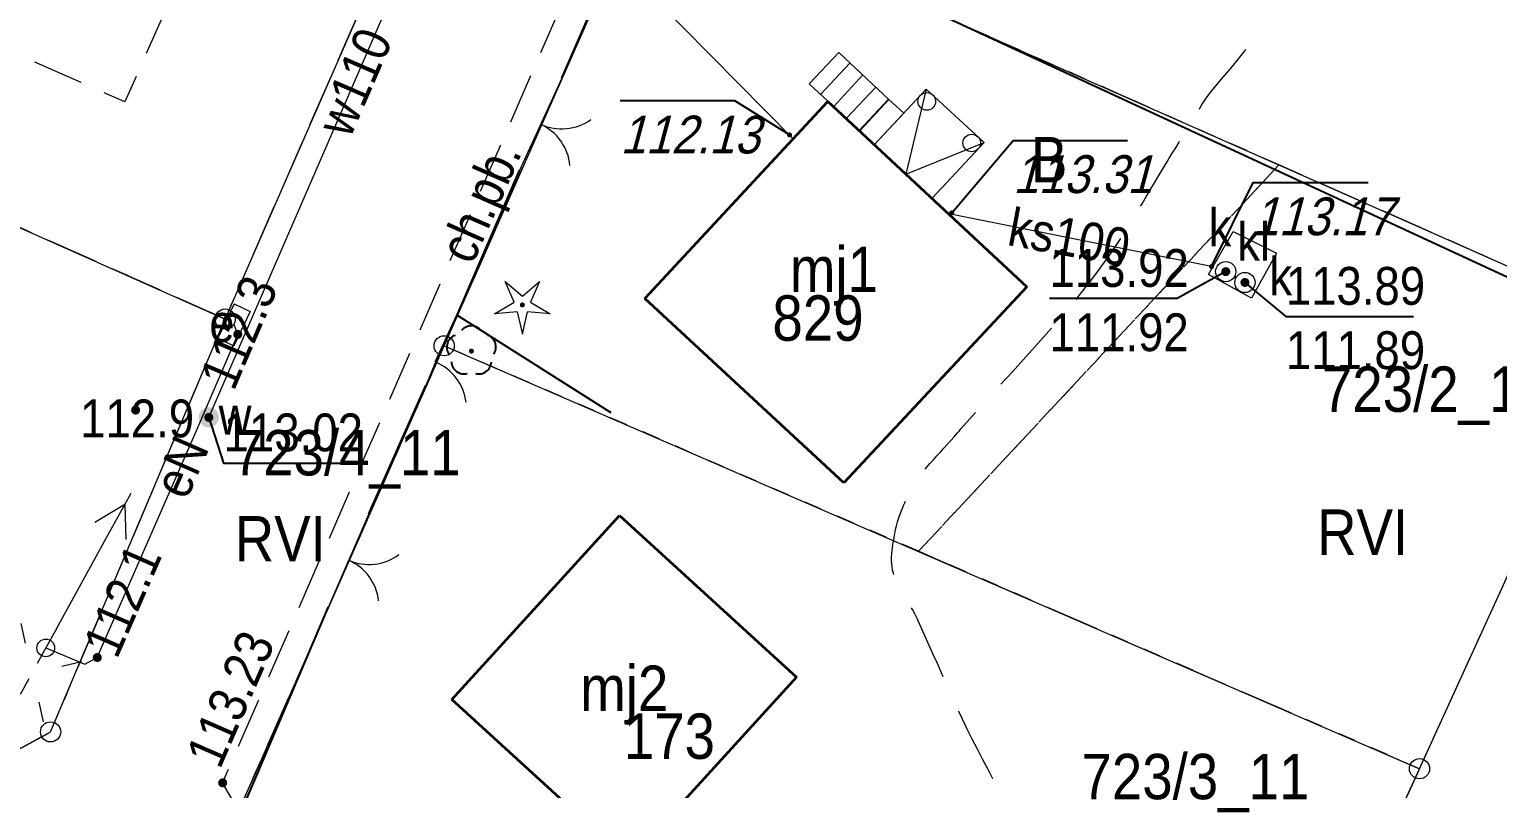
# Model space of a CAD drawing. Extents: x 6512885 to 6513481, y 5959590 to 5960000.
# Drawn here: x 6513087 to 6513145.2, y 5959660.7 to 5959690.8 of the extents above; entities that cross this region are included whole.
import ezdxf
from ezdxf.enums import TextEntityAlignment as Align

# ---------------------------------------------------------------- set-up
doc = ezdxf.new("R2010")
doc.units = 0
doc.header["$MEASUREMENT"] = 0
for name, pattern in [('2.0_1.0', [3, 2, -1]), ('217-1000', [2.8, 2.1, -0.7]), ('218-1000', [1.4, 0.7, -0.7]), ('219-1000', [0]), ('3.0_1.5', [4.5, 3, -1.5]), ('ktok02-1000', [0]), ('ktok04-1000', [0]), ('sm05_1000', [1.4, 0.7, -0.7])]:
    doc.linetypes.add(name, pattern=pattern)
doc.layers.get('0').update_dxf_attribs({"color": 2, "linetype": 'CONTINUOUS', "lineweight": 5})
for name, color, linetype in [('202-Punkt graniczny stabilizowany trwale', 7, 'CONTINUOUS'), ('210-Oznaczenie użytku', 7, 'CONTINUOUS'), ('211-Nr działki', 7, 'CONTINUOUS'), ('217-Granica konturu klasyfikcyjnego', 7, 'CONTINUOUS'), ('218-Granica użytku', 7, 'CONTINUOUS'), ('219-Linia granicy', 7, 'CONTINUOUS'), ('311-podpora związana z budynkiem (punkt)', 7, 'CONTINUOUS'), ('312-Budynek (powierzchnia)', 7, 'CONTINUOUS'), ('312-Numer ewidencyjny budynku', 7, 'CONTINUOUS'), ('312-Numer ewidencyjny budynku-Atr124', 7, 'CONTINUOUS'), ('320-część budynku wyodrębniona ze względu na liczbę kondygnacji naziemnych (powierzchnia)', 7, 'CONTINUOUS'), ('352-schody (powierzchnia)', 7, 'CONTINUOUS'), ('621-Punkt rzędnej przewodu-SWPOD', 7, 'CONTINUOUS'), ('621-Punkt rzędnej przewodu-SWPOD-Atr2', 7, 'CONTINUOUS'), ('621-Punkt rzędnej przewodu-SWPOD-Atr3', 7, 'CONTINUOUS'), ('622-Punkt rzędnej przewodu-SKPOD', 7, 'CONTINUOUS'), ('622-Punkt rzędnej przewodu-SKPOD-Atr2', 7, 'CONTINUOUS'), ('622-Punkt rzędnej przewodu-SKPOD-Atr3', 7, 'CONTINUOUS'), ('685-Osadnik kanal. lokalnej szambo - obrys-SK', 7, 'CONTINUOUS'), ('685-Osadnik kanal. lokalnej szambo - obrys-SK-Atr17', 7, 'CONTINUOUS'), ('812-Warstwica pomocnicza linia', 7, 'CONTINUOUS'), ('brama (linia)', 7, 'CONTINUOUS'), ('brama (linia) - symbol', 7, 'CONTINUOUS'), ('budynek projektowany (powierzchnia)', 7, 'CONTINUOUS'), ('chodnik (powierzchnia)', 7, 'CONTINUOUS'), ('chodnik (powierzchnia)-Atr17', 7, 'CONTINUOUS'), ('drzewo iglaste (punkt)', 7, 'CONTINUOUS'), ('drzewo liściaste (punkt)', 7, 'CONTINUOUS'), ('furtka (linia)', 7, 'CONTINUOUS'), ('furtka (linia) - symbol', 7, 'CONTINUOUS'), ('latarnia na słupie lub maszcie (punkt)', 7, 'CONTINUOUS'), ('ogrodzenie trwałe (linia)', 7, 'CONTINUOUS'), ('przewód elektroenergetyczny (linia)', 7, 'CONTINUOUS'), ('przewód elektroenergetyczny (linia)-Atr1', 7, 'CONTINUOUS'), ('przewód elektroenergetyczny niskiego napięcia (linia) - symbol', 7, 'CONTINUOUS'), ('przewód kanalizacyjny (linia)', 7, 'CONTINUOUS'), ('przewód kanalizacyjny (linia)-Atr1', 7, 'CONTINUOUS'), ('przewód wodociągowy (linia)', 7, 'CONTINUOUS'), ('przewód wodociągowy (linia)-Atr1', 7, 'CONTINUOUS'), ('punkt o określonej wysokości (sieć elektroenergetyczna)', 7, 'CONTINUOUS'), ('punkt o określonej wysokości (sieć elektroenergetyczna)-Atr2', 7, 'CONTINUOUS'), ('punkt o określonej wysokości (sieć kanalizacyjna)', 7, 'CONTINUOUS'), ('punkt o określonej wysokości (sieć kanalizacyjna)-Atr2', 7, 'CONTINUOUS'), ('punkt o określonej wysokości (sieć kanalizacyjna)-Atr3', 7, 'CONTINUOUS'), ('punkt o określonej wysokości (sieć wodociągowa)', 7, 'CONTINUOUS'), ('punkt o określonej wysokości (sieć wodociągowa)-Atr2', 7, 'CONTINUOUS'), ('punkt wysokościowy naturalny', 7, 'CONTINUOUS'), ('punkt wysokościowy naturalny-Atr2', 7, 'CONTINUOUS'), ('punkt wysokościowy sztuczny', 7, 'CONTINUOUS'), ('punkt wysokościowy sztuczny-Atr2', 7, 'CONTINUOUS'), ('szafa elektroenergetyczna (punkt)', 7, 'CONTINUOUS'), ('szafa elektroenergetyczna (punkt)-Atr17', 7, 'CONTINUOUS'), ('słup łączony (linia)', 7, 'CONTINUOUS'), ('słup łączony (linia) - symbol', 7, 'CONTINUOUS'), ('właz okrągły - siec kanalizacyjna (punkt)', 7, 'CONTINUOUS'), ('właz okrągły - siec kanalizacyjna (punkt)-Atr17', 7, 'CONTINUOUS'), ('zasuwa - siec wodociągowa (punkt)', 7, 'CONTINUOUS'), ('zasuwa - siec wodociągowa (punkt)-Atr17', 7, 'CONTINUOUS')]:
    doc.layers.add(name, color=color, linetype=linetype)
doc.styles.get("Standard").update_dxf_attribs({"font": 'txt', "width": 0.75})
doc.linetypes.add('902-1000', pattern='A,5,0,[1,ksztalty.shx,S=1,R=0,X=0,Y=0],5', length=10)

# ---------------------------------------------------------------- blocks, each defined once
blk = doc.blocks.new('SM011')
at = {"color": 0, "linetype": 'Continuous', "lineweight": 13}
for p, q in [((-0.848, 0.848), (-1.414, 1.414)), ((0.849, 0.848), (1.414, 1.414)), ((-0.848, -0.849), (-1.414, -1.414)), ((0.849, -0.849), (1.414, -1.414))]:
    blk.add_line(p, q, dxfattribs=at)
blk = doc.blocks.new('PW01')
at = {"linetype": 'Continuous', "lineweight": 13}
h = blk.add_hatch(color=0, dxfattribs=at)
edge = h.paths.add_edge_path()
edge.add_arc((0, 0), 0.18, 0, 360)
blk = doc.blocks.new('US25')
at = {"linetype": 'Continuous', "lineweight": 13}
h = blk.add_hatch(color=0, dxfattribs=at)
edge = h.paths.add_edge_path()
edge.add_arc((0, 0), 0.4, 0, 360)
blk = doc.blocks.new('PW02')
at = {"linetype": 'Continuous', "lineweight": 13}
h = blk.add_hatch(color=0, dxfattribs=at)
edge = h.paths.add_edge_path()
edge.add_arc((0, 0), 0.18, 0, 360)
blk = doc.blocks.new('US18')
at = {"color": 0, "linetype": 'Continuous', "lineweight": 13}
for p, q in [((-0.75, -0.35), (-0.75, 0.35)), ((-0.75, 0.35), (0.75, 0.35)), ((0.75, -0.35), (0.75, 0.35)), ((-0.75, -0.35), (0.75, -0.35))]:
    blk.add_line(p, q, dxfattribs=at)
blk = doc.blocks.new('OP021')
at = {"linetype": 'Continuous', "lineweight": 13}
h = blk.add_hatch(color=0, dxfattribs=at)
edge = h.paths.add_edge_path()
edge.add_arc((0, 0), 0.1, 0, 360)
at = {"color": 0, "linetype": 'Continuous', "lineweight": -3}
for centre, start, end in [((-0.476, 0.154), 110.388, 213.756), ((0, 0.5), 38.316, 141.684), ((0.476, 0.154), 326.244, 69.612), ((-0.294, -0.404), 182.272, 285.64), ((0.294, -0.404), 254.36, 357.728), ((0.294, -0.404), 254.36, 357.728)]:
    blk.add_arc(centre, 0.5, start, end, dxfattribs=at)
blk = doc.blocks.new('OP011')
at = {"linetype": 'Continuous', "lineweight": 13}
h = blk.add_hatch(color=0, dxfattribs=at)
edge = h.paths.add_edge_path()
edge.add_arc((0, 0), 0.1, 0, 360)
at = {"color": 0, "linetype": 'Continuous', "lineweight": 13}
for p, q in [((-0.324, 0.105), (-0.679, 0.935)), ((-0.679, 0.935), (0, 0.341)), ((0, 0.341), (0.679, 0.935)), ((0.679, 0.935), (0.324, 0.105)), ((-1.099, -0.357), (-0.324, 0.105)), ((0.324, 0.105), (1.099, -0.357)), ((-0.2, -0.275), (-1.099, -0.357)), ((-0.2, -0.275), (0, -1.155)), ((0, -1.155), (0.2, -0.275)), ((1.099, -0.357), (0.2, -0.275))]:
    blk.add_line(p, q, dxfattribs=at)
blk = doc.blocks.new('621')
at = {"linetype": 'Continuous', "lineweight": 0}
h = blk.add_hatch(color=0, dxfattribs=at)
edge = h.paths.add_edge_path()
edge.add_arc((0, 0), 0.1, 0, 360)
blk = doc.blocks.new('311')
at = {"color": 0, "linetype": 'Continuous', "lineweight": 0}
blk.add_circle((0, 0), 0.35, dxfattribs=at)
blk = doc.blocks.new('US22')
at = {"color": 0, "linetype": 'Continuous', "lineweight": 0}
blk.add_circle((0, 0), 0.4, dxfattribs=at)
blk = doc.blocks.new('PE04')
at = {"color": 0, "linetype": 'Continuous', "lineweight": 13}
for p, q in [((6.5, 0), (5.288, 0.7)), ((0.9, 0), (0, 0)), ((0.9, 0), (2.3, 0)), ((2.3, 0), (3.7, 0)), ((3.7, 0), (5.1, 0)), ((5.1, 0), (6.5, 0)), ((6.5, 0), (5.288, -0.7)), ((6.5, 0), (7, 0))]:
    blk.add_line(p, q, dxfattribs=at)
blk = doc.blocks.new('OK02')
at = {"color": 0, "linetype": 'Continuous', "lineweight": 0}
for centre, start, end in [((-2, 0), 0, 60), ((2, 0), 120, 180)]:
    blk.add_arc(centre, 2, start, end, dxfattribs=at)
blk = doc.blocks.new('OK04')
at = {"color": 0, "linetype": 'Continuous', "lineweight": 0}
blk.add_arc((2, 0), 2, 120, 180, dxfattribs=at)
blk = doc.blocks.new('SM05')
at = {"color": 0, "linetype": 'Continuous', "lineweight": 13}
blk.add_circle((0, 0), 0.35, dxfattribs=at)
blk = doc.blocks.new('202')
at = {"color": 0, "linetype": 'Continuous', "lineweight": 0}
blk.add_circle((0, 0), 0.4, dxfattribs=at)

msp = doc.modelspace()

# ---------------------------------------------------------------- linework, layer by layer
at = {"layer": '217-Granica konturu klasyfikcyjnego', "color": 3, "linetype": '217-1000', "lineweight": 13, "flags": 128}
for points in [[(6513094.79, 5959679.36), (6513103.8, 5959699.99)], [(6513103.47, 5959678.3), (6513111.53, 5959696.56)], [(6513111.53, 5959696.56), (6513136.56, 5959685.47)], [(6513094.79, 5959679.36), (6513063, 5959693.52)], [(6513136.56, 5959685.47), (6513122.27, 5959670.15)], [(6513150.28, 5959679.39), (6513136.56, 5959685.47)], [(6513087.87, 5959662.99), (6513094.79, 5959679.36)], [(6513142.13, 5959661.53), (6513150.28, 5959679.39)], [(6513095.34, 5959659.89), (6513103.47, 5959678.3)], [(6513122.27, 5959670.15), (6513142.13, 5959661.53)], [(6513083.5, 5959660.62), (6513087.87, 5959662.99)], [(6513142.13, 5959661.53), (6513133.96, 5959643.64)]]:
    msp.add_lwpolyline(points, dxfattribs=at)
at = {"layer": '218-Granica użytku', "color": 3, "linetype": '218-1000', "lineweight": 13, "flags": 128}
for points in [[(6513094.79, 5959679.36), (6513103.8, 5959699.99)], [(6513103.47, 5959678.3), (6513111.53, 5959696.56)], [(6513136.56, 5959685.47), (6513111.53, 5959696.56)], [(6513094.79, 5959679.36), (6513063, 5959693.52)], [(6513122.27, 5959670.15), (6513136.56, 5959685.47)], [(6513150.28, 5959679.39), (6513136.56, 5959685.47)], [(6513087.87, 5959662.99), (6513094.79, 5959679.36)], [(6513142.13, 5959661.53), (6513150.28, 5959679.39)], [(6513095.34, 5959659.89), (6513103.47, 5959678.3)], [(6513122.27, 5959670.15), (6513103.47, 5959678.3)], [(6513142.13, 5959661.53), (6513122.27, 5959670.15)], [(6513083.5, 5959660.62), (6513087.87, 5959662.99)], [(6513133.96, 5959643.64), (6513142.13, 5959661.53)]]:
    msp.add_lwpolyline(points, dxfattribs=at)
at = {"layer": '219-Linia granicy', "color": 7, "linetype": '219-1000', "lineweight": 13, "flags": 128}
for points in [[(6513094.79, 5959679.36), (6513103.8, 5959699.99)], [(6513103.47, 5959678.3), (6513111.53, 5959696.56)], [(6513111.53, 5959696.56), (6513150.28, 5959679.39)], [(6513063, 5959693.52), (6513094.79, 5959679.36)], [(6513087.87, 5959662.99), (6513094.79, 5959679.36)], [(6513142.13, 5959661.53), (6513150.28, 5959679.39)], [(6513095.34, 5959659.89), (6513103.47, 5959678.3)], [(6513103.47, 5959678.3), (6513142.13, 5959661.53)], [(6513083.5, 5959660.62), (6513087.87, 5959662.99)], [(6513133.96, 5959643.64), (6513142.13, 5959661.53)]]:
    msp.add_lwpolyline(points, dxfattribs=at)
at = {"layer": '312-Budynek (powierzchnia)', "color": 7, "linetype": 'Continuous', "lineweight": 35, "flags": 128}
for points in [[(6513111.43, 5959680.18), (6513118.68, 5959687.99)], [(6513118.68, 5959687.99), (6513126.57, 5959680.64)], [(6513126.57, 5959680.64), (6513119.31, 5959672.86)], [(6513119.31, 5959672.86), (6513111.43, 5959680.18)], [(6513103.77, 5959664.28), (6513110.42, 5959671.57)], [(6513110.42, 5959671.57), (6513117.44, 5959665.16)], [(6513117.44, 5959665.16), (6513110.79, 5959657.87)], [(6513110.79, 5959657.87), (6513103.77, 5959664.28)]]:
    msp.add_lwpolyline(points, dxfattribs=at)
at = {"layer": '320-część budynku wyodrębniona ze względu na liczbę kondygnacji naziemnych (powierzchnia)', "color": 7, "linetype": 'Continuous', "lineweight": 18, "flags": 128}
msp.add_lwpolyline([(6513120.52, 5959686.27), (6513122.58, 5959688.48), (6513124.87, 5959686.36), (6513122.81, 5959684.15)], close=True, dxfattribs=at)
msp.add_lwpolyline([(6513122.58, 5959688.48), (6513121.77, 5959685.11), (6513124.87, 5959686.36)], dxfattribs=at)
at = {"layer": '352-schody (powierzchnia)', "color": 7, "linetype": 'Continuous', "lineweight": 18}
for p, q in [((6513117.94, 5959688.68), (6513119.11, 5959689.93)), ((6513118.39, 5959688.26), (6513119.55, 5959689.51)), ((6513119.11, 5959689.93), (6513121.1, 5959688.07)), ((6513118.9, 5959687.78), (6513120.07, 5959689.04)), ((6513119.94, 5959686.82), (6513117.94, 5959688.68)), ((6513119.41, 5959687.31), (6513120.58, 5959688.56)), ((6513119.92, 5959686.83), (6513121.08, 5959688.08)), ((6513121.1, 5959688.07), (6513119.94, 5959686.82)), ((6513119.94, 5959686.82), (6513121.1, 5959688.07)), ((6513121.1, 5959688.07), (6513121.69, 5959687.52)), ((6513121.69, 5959687.52), (6513120.52, 5959686.27)), ((6513120.52, 5959686.27), (6513119.94, 5959686.82))]:
    msp.add_line(p, q, dxfattribs=at)
at = {"layer": '621-Punkt rzędnej przewodu-SWPOD-Atr2', "color": 5, "flags": 128}
msp.add_lwpolyline([(6513117.16, 5959686.66), (6513114.99, 5959688.01), (6513110.452, 5959688.01)], dxfattribs=at)
at = {"layer": '622-Punkt rzędnej przewodu-SKPOD-Atr2', "color": 32, "flags": 128}
for points in [[(6513123.59, 5959683.57), (6513126.02, 5959686.44), (6513130.558, 5959686.44)], [(6513133.89, 5959681.44), (6513135.54, 5959684.77), (6513140.089, 5959684.77)]]:
    msp.add_lwpolyline(points, dxfattribs=at)
at = {"layer": '685-Osadnik kanal. lokalnej szambo - obrys-SK', "color": 7, "linetype": 'Continuous', "lineweight": 13, "flags": 128}
msp.add_lwpolyline([(6513134.75, 5959682.83), (6513136.46, 5959681.97), (6513135.47, 5959680.19), (6513133.77, 5959681.12)], close=True, dxfattribs=at)
at = {"layer": '812-Warstwica pomocnicza linia', "color": 32, "linetype": '3.0_1.5', "lineweight": 13, "flags": 128}
msp.add_lwpolyline([(6513136.47, 5959642.15), (6513136.21, 5959642.406), (6513135.951, 5959642.663), (6513135.692, 5959642.92), (6513135.433, 5959643.177), (6513135.174, 5959643.434), (6513134.915, 5959643.691), (6513134.656, 5959643.948), (6513134.398, 5959644.206), (6513134.139, 5959644.463), (6513133.88, 5959644.72), (6513133.619, 5959644.976), (6513133.262, 5959645.317), (6513132.902, 5959645.657), (6513132.543, 5959645.998), (6513132.19, 5959646.344), (6513131.845, 5959646.697), (6513131.512, 5959647.061), (6513131.196, 5959647.437), (6513130.899, 5959647.829), (6513130.626, 5959648.24), (6513130.56, 5959648.35), (6513130.385, 5959648.672), (6513130.328, 5959648.785), (6513130.274, 5959648.9), (6513130.22, 5959649.015), (6513130.167, 5959649.13), (6513130.114, 5959649.245), (6513130.061, 5959649.36), (6513130.007, 5959649.475), (6513130, 5959649.49), (6513129.952, 5959649.59), (6513129.89, 5959649.722), (6513129.828, 5959649.854), (6513129.767, 5959649.986), (6513129.705, 5959650.119), (6513129.644, 5959650.251), (6513129.582, 5959650.383), (6513129.52, 5959650.515), (6513129.458, 5959650.647), (6513129.395, 5959650.778), (6513129.38, 5959650.81), (6513129.329, 5959650.908), (6513129.266, 5959651.013), (6513129.198, 5959651.115), (6513129.127, 5959651.215), (6513129.054, 5959651.314), (6513128.982, 5959651.414), (6513128.911, 5959651.514), (6513128.843, 5959651.616), (6513128.781, 5959651.721), (6513128.725, 5959651.83), (6513128.72, 5959651.84), (6513128.675, 5959651.941), (6513128.574, 5959652.187), (6513128.483, 5959652.437), (6513128.398, 5959652.689), (6513128.317, 5959652.943), (6513128.239, 5959653.198), (6513128.16, 5959653.453), (6513128.079, 5959653.707), (6513127.993, 5959653.958), (6513127.899, 5959654.207), (6513127.84, 5959654.35), (6513127.796, 5959654.452), (6513127.695, 5959654.68), (6513127.592, 5959654.908), (6513127.488, 5959655.135), (6513127.382, 5959655.362), (6513127.276, 5959655.589), (6513127.171, 5959655.816), (6513127.066, 5959656.043), (6513126.964, 5959656.272), (6513126.864, 5959656.501), (6513126.81, 5959656.63), (6513126.768, 5959656.733), (6513126.691, 5959656.922), (6513126.617, 5959657.113), (6513126.544, 5959657.304), (6513126.473, 5959657.496), (6513126.404, 5959657.688), (6513126.336, 5959657.881), (6513126.27, 5959658.074), (6513126.204, 5959658.267), (6513126.139, 5959658.461), (6513126.11, 5959658.55), (6513126.079, 5959658.656), (6513126.049, 5959658.783), (6513126.025, 5959658.911), (6513126.005, 5959659.041), (6513125.986, 5959659.171), (6513125.967, 5959659.3), (6513125.944, 5959659.429), (6513125.917, 5959659.556), (6513125.882, 5959659.68), (6513125.837, 5959659.802), (6513125.83, 5959659.82), (6513125.786, 5959659.922), (6513125.603, 5959660.327), (6513125.412, 5959660.727), (6513125.215, 5959661.125), (6513125.014, 5959661.521), (6513124.81, 5959661.915), (6513124.606, 5959662.309), (6513124.403, 5959662.704), (6513124.204, 5959663.1), (6513124.011, 5959663.499), (6513123.87, 5959663.8), (6513123.824, 5959663.901), (6513123.661, 5959664.259), (6513123.5, 5959664.618), (6513123.339, 5959664.977), (6513123.179, 5959665.336), (6513123.019, 5959665.696), (6513122.859, 5959666.056), (6513122.699, 5959666.415), (6513122.538, 5959666.774), (6513122.377, 5959667.133), (6513122.26, 5959667.39), (6513122.213, 5959667.49), (6513122.123, 5959667.67), (6513122.029, 5959667.848), (6513121.932, 5959668.024), (6513121.832, 5959668.199), (6513121.732, 5959668.375), (6513121.634, 5959668.551), (6513121.537, 5959668.729), (6513121.445, 5959668.91), (6513121.357, 5959669.095), (6513121.32, 5959669.18), (6513121.28, 5959669.285), (6513121.246, 5959669.407), (6513121.223, 5959669.532), (6513121.209, 5959669.659), (6513121.203, 5959669.787), (6513121.205, 5959669.916), (6513121.212, 5959670.045), (6513121.224, 5959670.173), (6513121.24, 5959670.3), (6513121.258, 5959670.425), (6513121.26, 5959670.44), (6513121.277, 5959670.549), (6513121.304, 5959670.704), (6513121.333, 5959670.859), (6513121.366, 5959671.013), (6513121.403, 5959671.167), (6513121.444, 5959671.32), (6513121.49, 5959671.472), (6513121.541, 5959671.624), (6513121.597, 5959671.775), (6513121.66, 5959671.925), (6513121.68, 5959671.97), (6513121.728, 5959672.074), (6513121.799, 5959672.226), (6513121.873, 5959672.376), (6513121.949, 5959672.524), (6513122.027, 5959672.669), (6513122.11, 5959672.811), (6513122.196, 5959672.95), (6513122.287, 5959673.086), (6513122.383, 5959673.219), (6513122.485, 5959673.348), (6513122.52, 5959673.39), (6513122.592, 5959673.475), (6513122.727, 5959673.629), (6513122.863, 5959673.783), (6513123, 5959673.935), (6513123.137, 5959674.087), (6513123.274, 5959674.239), (6513123.411, 5959674.39), (6513123.548, 5959674.542), (6513123.684, 5959674.695), (6513123.819, 5959674.849), (6513123.88, 5959674.92), (6513123.952, 5959675.004), (6513124.619, 5959675.762), (6513125.296, 5959676.511), (6513125.979, 5959677.258), (6513126.661, 5959678.005), (6513127.336, 5959678.757), (6513127.999, 5959679.518), (6513128.643, 5959680.294), (6513129.264, 5959681.087), (6513129.854, 5959681.902), (6513130.35, 5959682.65), (6513130.409, 5959682.744), (6513130.593, 5959683.039), (6513130.774, 5959683.334), (6513130.953, 5959683.631), (6513131.131, 5959683.929), (6513131.308, 5959684.227), (6513131.485, 5959684.525), (6513131.662, 5959684.823), (6513131.84, 5959685.121), (6513132.018, 5959685.418), (6513132.14, 5959685.62), (6513132.198, 5959685.715), (6513132.331, 5959685.935), (6513132.465, 5959686.155), (6513132.599, 5959686.375), (6513132.733, 5959686.595), (6513132.867, 5959686.815), (6513133.001, 5959687.035), (6513133.135, 5959687.255), (6513133.269, 5959687.475), (6513133.404, 5959687.695), (6513133.48, 5959687.82), (6513133.539, 5959687.914), (6513133.784, 5959688.266), (6513134.053, 5959688.607), (6513134.335, 5959688.941), (6513134.621, 5959689.272), (6513134.902, 5959689.605), (6513135.168, 5959689.945), (6513135.409, 5959690.296), (6513135.617, 5959690.662), (6513135.782, 5959691.048), (6513135.87, 5959691.35), (6513135.894, 5959691.459), (6513135.922, 5959691.595), (6513135.947, 5959691.732), (6513135.969, 5959691.869), (6513135.99, 5959692.006), (6513136.009, 5959692.143), (6513136.028, 5959692.28), (6513136.047, 5959692.418), (6513136.066, 5959692.555), (6513136.086, 5959692.692), (6513136.09, 5959692.72)], dxfattribs=at)
at = {"layer": 'brama (linia)', "color": 7, "linetype": 'ktok02-1000', "lineweight": 18, "flags": 128}
for points in [[(6513108.13, 5959688.91), (6513106.46, 5959685.25)], [(6513100.49, 5959671.64), (6513098.88, 5959667.95)]]:
    msp.add_lwpolyline(points, dxfattribs=at)
at = {"layer": 'budynek projektowany (powierzchnia)', "color": 1, "linetype": '2.0_1.0', "lineweight": 18, "flags": 128}
msp.add_lwpolyline([(6513084.78, 5959690.65), (6513089.75, 5959701.85), (6513095.78, 5959699.17), (6513090.81, 5959687.97)], close=True, dxfattribs=at)
at = {"layer": 'chodnik (powierzchnia)', "color": 7, "linetype": '2.0_1.0', "lineweight": 18, "flags": 128}
msp.add_lwpolyline([(6513095.4, 5959659.75), (6513094.69, 5959660.97), (6513110.51, 5959697.28), (6513120.8, 5959708.3), (6513121.98, 5959707.8), (6513111.64, 5959696.64), (6513110.99, 5959695.61), (6513110.64, 5959694.7), (6513108.13, 5959688.91), (6513106.46, 5959685.25), (6513103.98, 5959679.51), (6513103.13, 5959677.65), (6513102.74, 5959676.72), (6513100.49, 5959671.64), (6513098.88, 5959667.95)], close=True, dxfattribs=at)
at = {"layer": 'furtka (linia)', "color": 7, "linetype": 'ktok04-1000', "lineweight": 18, "flags": 128}
msp.add_lwpolyline([(6513103.13, 5959677.65), (6513102.74, 5959676.72)], dxfattribs=at)
at = {"layer": 'ogrodzenie trwałe (linia)', "color": 7, "linetype": '902-1000', "lineweight": 25, "flags": 128}
msp.add_lwpolyline([(6513163.05, 5959690.33), (6513151.49, 5959678.3), (6513123.11, 5959691.44), (6513111.64, 5959696.64), (6513121.98, 5959707.8), (6513131.7, 5959718.41), (6513161.15, 5959691.4)], close=True, dxfattribs=at)
for points in [[(6513108.13, 5959688.91), (6513110.64, 5959694.7)], [(6513103.98, 5959679.51), (6513106.46, 5959685.25)], [(6513103.13, 5959677.65), (6513103.98, 5959679.51), (6513110.07, 5959675.65)], [(6513100.49, 5959671.64), (6513102.74, 5959676.72)], [(6513106.21, 5959652.9), (6513097.71, 5959655.8), (6513095.4, 5959659.75), (6513098.88, 5959667.95)]]:
    msp.add_lwpolyline(points, dxfattribs=at)
at = {"layer": 'przewód elektroenergetyczny (linia)', "color": 1, "linetype": 'Continuous', "lineweight": 18, "flags": 128}
msp.add_lwpolyline([(6513087.68, 5959666.32), (6513089.23, 5959665.67), (6513089.72, 5959665.94), (6513093.63, 5959674.87), (6513095.29, 5959678.75), (6513095.14, 5959679.13)], dxfattribs=at)
at = {"layer": 'przewód kanalizacyjny (linia)', "color": 34, "linetype": 'Continuous', "lineweight": 18, "flags": 128}
msp.add_lwpolyline([(6513133.89, 5959681.44), (6513123.47, 5959683.53)], dxfattribs=at)
at = {"layer": 'przewód wodociągowy (linia)', "color": 5, "linetype": 'Continuous', "lineweight": 18, "flags": 128}
for points in [[(6513094.14, 5959675.46), (6513104.38, 5959699.08), (6513107.44, 5959702.29), (6513113.36, 5959705.23)], [(6513117.31, 5959686.51), (6513106.34, 5959697.62), (6513104.38, 5959699.08)]]:
    msp.add_lwpolyline(points, dxfattribs=at)
at = {"layer": 'punkt o określonej wysokości (sieć kanalizacyjna)-Atr2', "color": 7, "flags": 128}
for points in [[(6513134.45, 5959681.24), (6513132.52, 5959680.17), (6513127.461, 5959680.17)], [(6513135.21, 5959680.81), (6513136.83, 5959679.46), (6513141.889, 5959679.46)]]:
    msp.add_lwpolyline(points, dxfattribs=at)
at = {"layer": 'punkt o określonej wysokości (sieć wodociągowa)-Atr2', "color": 7, "flags": 128}
msp.add_lwpolyline([(6513094.14, 5959675.46), (6513094.73, 5959673.65), (6513099.842, 5959673.65)], dxfattribs=at)
at = {"layer": 'słup łączony (linia)', "color": 7, "linetype": 'sm05_1000', "lineweight": 18, "flags": 128}
msp.add_lwpolyline([(6513087.68, 5959666.32), (6513086.61, 5959664.37)], dxfattribs=at)

# ---------------------------------------------------------------- block references
at = {"layer": '202-Punkt graniczny stabilizowany trwale', "color": 7, "linetype": 'Continuous', "lineweight": 13}
for p in [(6513094.79, 5959679.36), (6513103.47, 5959678.3), (6513087.87, 5959662.99), (6513142.13, 5959661.53)]:
    msp.add_blockref('202', p, dxfattribs=at)
at = {"layer": '311-podpora związana z budynkiem (punkt)', "color": 7, "linetype": 'Continuous', "lineweight": 13}
for p in [(6513122.6, 5959687.99), (6513124.38, 5959686.34)]:
    msp.add_blockref('311', p, dxfattribs=at)
at = {"layer": '621-Punkt rzędnej przewodu-SWPOD', "color": 5, "linetype": 'Continuous', "lineweight": 13}
msp.add_blockref('621', (6513117.16, 5959686.66), dxfattribs=at)
at = {"layer": '622-Punkt rzędnej przewodu-SKPOD', "color": 32, "linetype": 'Continuous', "lineweight": 13}
for p in [(6513123.59, 5959683.57), (6513133.89, 5959681.44)]:
    msp.add_blockref('621', p, dxfattribs=at)
at = {"layer": 'brama (linia) - symbol', "color": 7, "linetype": 'Continuous', "lineweight": 18}
for p, rotation in [((6513107.295, 5959687.08), 245.474), ((6513099.685, 5959669.795), 246.428)]:
    msp.add_blockref('OK02', p, dxfattribs=dict(at, rotation=rotation))
at = {"layer": 'drzewo iglaste (punkt)', "color": 94, "linetype": 'Continuous', "lineweight": 13}
msp.add_blockref('OP011', (6513106.57, 5959679.92), dxfattribs=at)
at = {"layer": 'drzewo liściaste (punkt)', "color": 94, "linetype": 'Continuous', "lineweight": 13}
msp.add_blockref('OP021', (6513104.55, 5959678.09), dxfattribs=at)
at = {"layer": 'furtka (linia) - symbol', "color": 7, "linetype": 'Continuous', "lineweight": 18, "rotation": 247.249}
msp.add_blockref('OK04', (6513103.13, 5959677.65), dxfattribs=at)
at = {"layer": 'latarnia na słupie lub maszcie (punkt)', "color": 7, "linetype": 'Continuous', "lineweight": 18, "rotation": 327.652}
msp.add_blockref('SM011', (6513087.14, 5959665.34), dxfattribs=at)
at = {"layer": 'przewód elektroenergetyczny niskiego napięcia (linia) - symbol', "color": 1, "linetype": 'Continuous', "lineweight": 18, "rotation": 61.12399999999999}
msp.add_blockref('PE04', (6513087.68, 5959666.32), dxfattribs=at)
at = {"layer": 'punkt o określonej wysokości (sieć elektroenergetyczna)', "color": 1, "linetype": 'Continuous', "lineweight": 13}
for p in [(6513095.29, 5959678.75), (6513089.72, 5959665.94)]:
    msp.add_blockref('PW01', p, dxfattribs=at)
at = {"layer": 'punkt o określonej wysokości (sieć kanalizacyjna)', "color": 34, "linetype": 'Continuous', "lineweight": 13}
for p, rotation in [((6513134.45, 5959681.24), 332.622), ((6513135.21, 5959680.81), 331.7930000000001)]:
    msp.add_blockref('PW01', p, dxfattribs=dict(at, rotation=rotation))
at = {"layer": 'punkt o określonej wysokości (sieć wodociągowa)', "color": 5, "linetype": 'Continuous', "lineweight": 13}
msp.add_blockref('PW01', (6513094.14, 5959675.46), dxfattribs=at)
at = {"layer": 'punkt wysokościowy naturalny', "color": 7, "linetype": 'Continuous', "lineweight": 13}
msp.add_blockref('PW01', (6513091.24, 5959675.75), dxfattribs=at)
at = {"layer": 'punkt wysokościowy sztuczny', "color": 7, "linetype": 'Continuous', "lineweight": 13}
msp.add_blockref('PW02', (6513094.69, 5959660.97), dxfattribs=at)
at = {"layer": 'szafa elektroenergetyczna (punkt)', "color": 7, "linetype": 'Continuous', "lineweight": 18, "rotation": 244.722}
msp.add_blockref('US18', (6513095.14, 5959679.13), dxfattribs=at)
at = {"layer": 'słup łączony (linia) - symbol', "color": 7, "linetype": 'Continuous', "lineweight": 18}
msp.add_blockref('SM05', (6513087.68, 5959666.32), dxfattribs=at)
at = {"layer": 'właz okrągły - siec kanalizacyjna (punkt)', "color": 7, "linetype": 'Continuous', "lineweight": 13}
for p, rotation in [((6513134.45, 5959681.24), 332.622), ((6513135.21, 5959680.81), 331.7930000000001)]:
    msp.add_blockref('US22', p, dxfattribs=dict(at, rotation=rotation))
at = {"layer": 'zasuwa - siec wodociągowa (punkt)', "color": 7, "linetype": 'Continuous', "lineweight": 13, "rotation": 66.413}
msp.add_blockref('US25', (6513094.14, 5959675.46), dxfattribs=at)

# ---------------------------------------------------------------- texts
at = {"layer": '210-Oznaczenie użytku', "color": 3, "linetype": 'Continuous', "lineweight": 18, "width": 0.9}
for s, p in [('B', (6513126.73, 5959684.78)), ('RVI', (6513095.17, 5959669.75)), ('RVI', (6513138.07, 5959670.01))]:
    msp.add_text(s, height=1.8, dxfattribs=at).set_placement(p)
at = {"layer": '211-Nr działki', "color": 7, "linetype": 'Continuous', "lineweight": 18, "width": 0.9}
for s, p in [('723/2_11', (6513138.26, 5959675.68)), ('723/4_11', (6513095.09, 5959673.16)), ('723/3_11', (6513128.73, 5959660.32))]:
    msp.add_text(s, height=1.8, dxfattribs=at).set_placement(p)
at = {"layer": '312-Numer ewidencyjny budynku', "color": 7, "linetype": 'Continuous', "lineweight": 18, "width": 0.9}
msp.add_text('829', height=1.8, dxfattribs=at).set_placement((6513116.48, 5959678.5))
msp.add_text('173', height=1.8, dxfattribs=at).set_placement((6513110.59, 5959663.72), align=Align.TOP_LEFT)
at = {"layer": '312-Numer ewidencyjny budynku-Atr124', "color": 7, "width": 0.9}
for s, p in [('mj1', (6513118.92, 5959681.33)), ('mj2', (6513110.61, 5959664.72))]:
    msp.add_text(s, height=1.8, dxfattribs=at).set_placement(p, align=Align.MIDDLE_CENTER)
at = {"layer": '621-Punkt rzędnej przewodu-SWPOD-Atr3', "color": 5, "oblique": 15, "width": 0.9}
msp.add_text('112.13', height=1.5, dxfattribs=at).set_placement((6513110.452, 5959685.475), align=Align.BOTTOM_LEFT)
at = {"layer": '622-Punkt rzędnej przewodu-SKPOD-Atr3', "color": 32, "oblique": 15, "width": 0.9}
for s, p in [('113.31', (6513126.02, 5959683.905)), ('113.17', (6513135.54, 5959682.235))]:
    msp.add_text(s, height=1.5, dxfattribs=at).set_placement(p, align=Align.BOTTOM_LEFT)
at = {"layer": '685-Osadnik kanal. lokalnej szambo - obrys-SK-Atr17', "color": 7, "width": 0.9}
msp.add_text('kl', height=1.5, dxfattribs=at).set_placement((6513134.9, 5959681.68))
at = {"layer": 'chodnik (powierzchnia)-Atr17', "color": 7, "width": 0.9}
msp.add_text('ch.pb.', height=1.5, rotation=66.25, dxfattribs=at).set_placement((6513104.59, 5959681.47))
at = {"layer": 'przewód elektroenergetyczny (linia)-Atr1', "color": 1, "width": 0.9}
msp.add_text('eN', height=1.5, rotation=66.354, dxfattribs=at).set_placement((6513092.57, 5959672.44), align=Align.MIDDLE_LEFT)
at = {"layer": 'przewód kanalizacyjny (linia)-Atr1', "color": 34, "width": 0.9}
msp.add_text('ks100', height=1.5, rotation=-10.517, dxfattribs=at).set_placement((6513125.88, 5959683.04), align=Align.MIDDLE_LEFT)
at = {"layer": 'przewód wodociągowy (linia)-Atr1', "color": 5, "width": 0.9}
msp.add_text('w110', height=1.5, rotation=66.562, dxfattribs=at).set_placement((6513099.05, 5959686.78), align=Align.MIDDLE_LEFT)
at = {"layer": 'punkt o określonej wysokości (sieć elektroenergetyczna)-Atr2', "color": 1, "width": 0.9}
for s, rotation, p in [('112.3', 66.837, (6513094.44, 5959676.76)), ('112.1', 66.354, (6513089.81, 5959666.14))]:
    msp.add_text(s, height=1.5, rotation=rotation, dxfattribs=at).set_placement(p, align=Align.MIDDLE_LEFT)
at = {"layer": 'punkt o określonej wysokości (sieć kanalizacyjna)-Atr2', "color": 34, "width": 0.9}
for s, p in [('113.92', (6513127.461, 5959680.185)), ('113.89', (6513136.83, 5959679.475))]:
    msp.add_text(s, height=1.5, dxfattribs=at).set_placement(p, align=Align.BOTTOM_LEFT)
at = {"layer": 'punkt o określonej wysokości (sieć kanalizacyjna)-Atr3', "color": 34, "width": 0.9}
for s, p in [('111.92', (6513127.461, 5959677.635)), ('111.89', (6513136.83, 5959676.925))]:
    msp.add_text(s, height=1.5, dxfattribs=at).set_placement(p, align=Align.BOTTOM_LEFT)
at = {"layer": 'punkt o określonej wysokości (sieć wodociągowa)-Atr2', "color": 5, "width": 0.9}
msp.add_text('113.02', height=1.5, dxfattribs=at).set_placement((6513094.73, 5959673.665), align=Align.BOTTOM_LEFT)
at = {"layer": 'punkt wysokościowy naturalny-Atr2', "color": 7, "width": 0.9}
msp.add_text('112.9', height=1.5, dxfattribs=at).set_placement((6513089.04, 5959674.67))
at = {"layer": 'punkt wysokościowy sztuczny-Atr2', "color": 7, "width": 0.9}
msp.add_text('113.23', height=1.5, rotation=66.457, dxfattribs=at).set_placement((6513094.58, 5959661.47))
at = {"layer": 'szafa elektroenergetyczna (punkt)-Atr17', "color": 7, "width": 0.9}
msp.add_text('e', height=1.5, dxfattribs=at).set_placement((6513094.16, 5959678.45))
at = {"layer": 'właz okrągły - siec kanalizacyjna (punkt)-Atr17', "color": 7, "width": 0.9}
for p in [(6513133.77, 5959682.24), (6513136.18, 5959680.3)]:
    msp.add_text('k', height=1.5, dxfattribs=at).set_placement(p)
at = {"layer": 'zasuwa - siec wodociągowa (punkt)-Atr17', "color": 7, "width": 0.9}
msp.add_text('w', height=1.5, dxfattribs=at).set_placement((6513094.53, 5959674.78))

doc.saveas('drawing.dxf')
